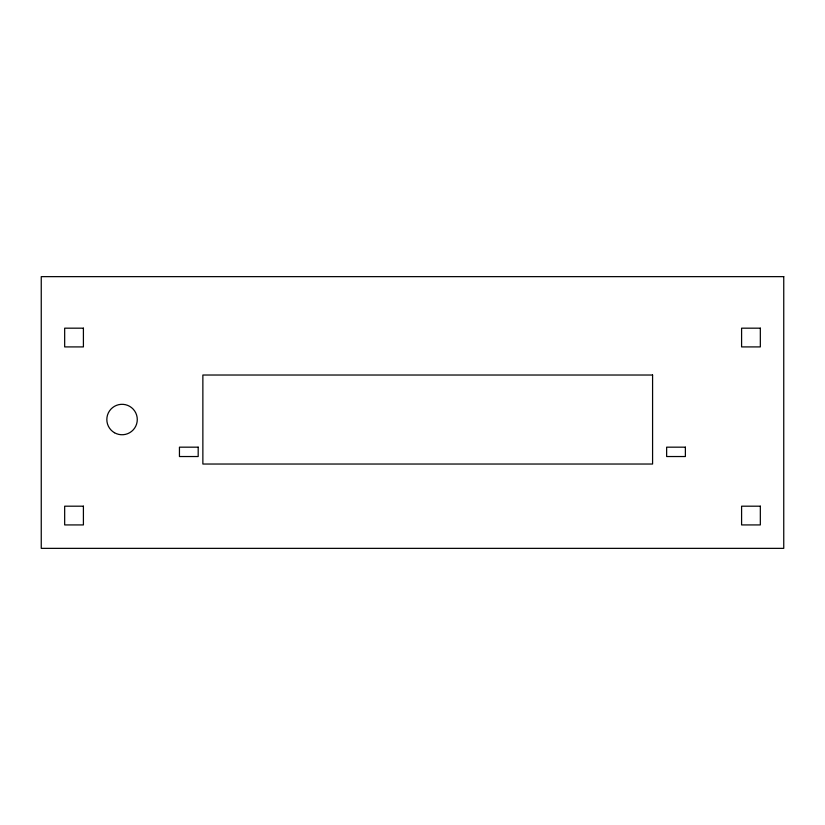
<?xml version="1.0" encoding="UTF-8"?>
<svg xmlns="http://www.w3.org/2000/svg" width="825" height="825" viewBox="0 0 825 825"><rect width="100%" height="100%" fill="white"/><g stroke="black" fill="none" stroke-linecap="round" stroke-linejoin="round"><path stroke-width="1.24" d="M783.75 276.643L41.25 276.643L41.25 548.357L783.75 548.357L783.75 276.643M83.407 328.175L64.67 328.175L64.67 346.912L83.407 346.912L83.407 328.175M760.33 328.175L741.592 328.175L741.592 346.912L760.33 346.912L760.33 328.175M652.585 375.024L202.868 375.024L202.868 464.032L652.585 464.032L652.585 375.024M198.186 447.171L179.448 447.171L179.448 456.534L198.186 456.534L198.186 447.171M685.379 447.171L666.641 447.171L666.641 456.534L685.379 456.534L685.379 447.171M83.407 506.189L64.67 506.189L64.67 524.927L83.407 524.927L83.407 506.189M760.33 506.189L741.592 506.189L741.592 524.927L760.33 524.927L760.33 506.189M114.448 432.713A15.221 15.221 0 0 0 137.28 419.523A15.221 15.221 0 0 0 114.448 406.343A15.221 15.221 0 0 0 114.448 432.713"/></g></svg>
